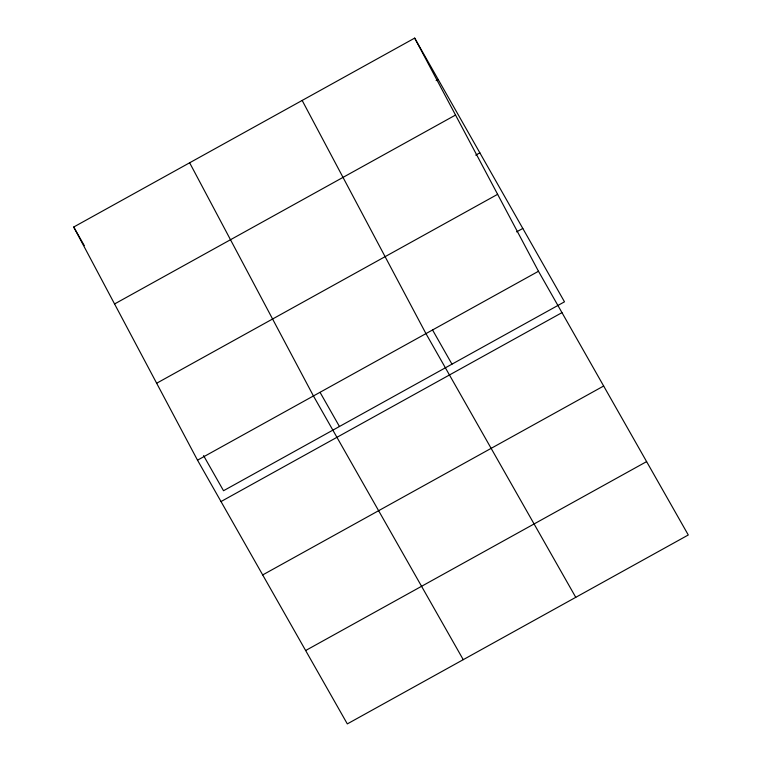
<?xml version="1.0" encoding="UTF-8"?>
<svg xmlns="http://www.w3.org/2000/svg" width="762" height="762" viewBox="0 0 762 762"><rect width="100%" height="100%" fill="white"/><g stroke="black" fill="none" stroke-linecap="round" stroke-linejoin="round"><path stroke-width="1.14" d="M414.68 38.1L538.477 271.272L688.286 534.981L347.32 723.9L197.51 460.181L73.714 227.019L414.68 38.1L564.49 301.819L223.523 490.728L203.559 455.59M436.121 80.61L438.179 79.467M114.567 303.962L455.533 115.043M475.736 155.134L479.87 152.838M156.658 383.238L497.624 194.32M516.617 231.877L522.808 228.438M197.51 460.181L538.477 271.272M221.009 501.548L561.975 312.639M262.69 574.929L603.666 386.01M305.638 650.529L646.605 461.61M432.597 330.051L451.971 364.16M575.767 597.332L425.958 333.613L302.162 100.441M320.078 392.392L339.452 426.501M463.248 659.673L313.439 395.954L189.643 162.782M73.714 227.019L84.287 245.631"/></g></svg>
